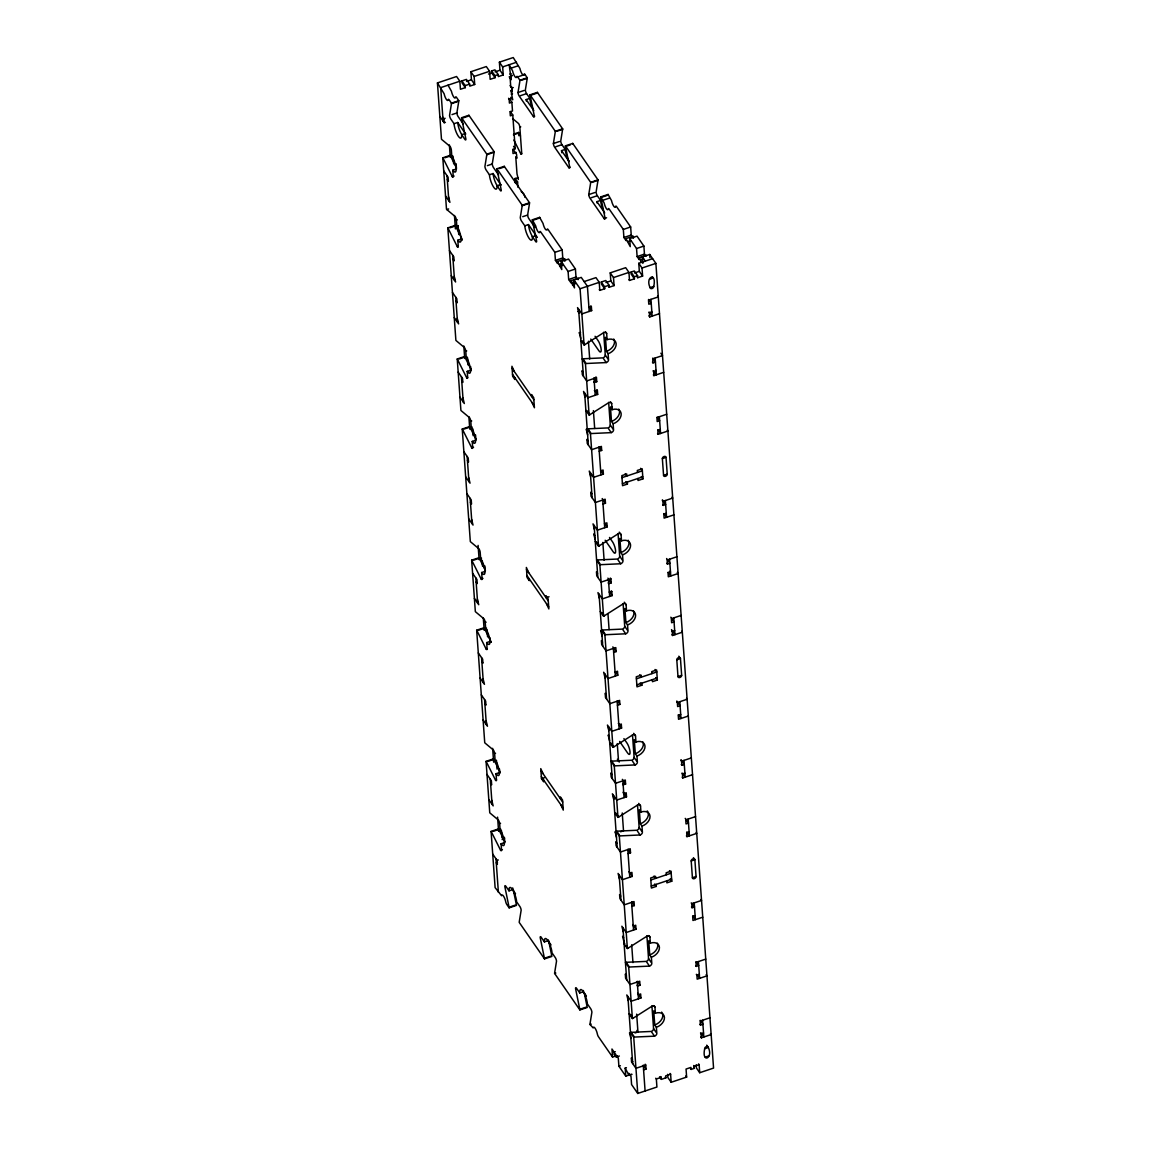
<?xml version="1.0" encoding="UTF-8"?>
<svg xmlns="http://www.w3.org/2000/svg" width="1151" height="1151" viewBox="0 0 1151 1151"><rect width="100%" height="100%" fill="white"/><g stroke="black" fill="none" stroke-linecap="round" stroke-linejoin="round"><path stroke-width="1.5" d="M512.67 87.404A2.014 1.41 -34.7 0 1 510.727 86.512L510.123 77.635L511.864 76.009M532.726 108.367A9.381 2.561 71.5 0 1 529.848 98.353L526.582 93.634A2.676 0.734 71.5 0 1 525.345 90.051L527.259 78.282A2.69 0.734 71.5 0 0 527.259 77.779L524.957 74.47A2.676 0.734 71.5 0 0 524.036 74.326A5.367 1.468 71.5 0 1 522.166 74.038A5.367 1.468 71.5 0 1 519.921 68.398L513.245 57.55L499.39 62.183L502.656 66.902L503.232 74.944L498.34 76.585L498.196 74.57L494.93 69.866L491.635 70.959L494.901 75.678L495.045 77.692L490.153 79.318L489.578 71.276L486.312 66.557L470.86 71.736L474.126 76.441L474.701 84.498L469.809 86.138L469.666 84.124L466.4 79.405L461.911 80.901L465.177 85.62L465.321 87.634L460.429 89.274L459.853 81.217L456.587 76.513L437.438 82.915L444.128 93.763A5.367 1.468 71.5 0 0 446.372 99.418A5.367 1.468 71.5 0 0 448.228 99.691A2.676 0.734 71.5 0 1 449.163 99.835L451.451 103.144A2.69 0.734 71.5 0 1 451.451 103.662L449.552 115.417A2.676 0.734 71.5 0 0 450.775 118.999L454.041 123.718A9.381 2.561 71.5 0 0 458.357 136.264A9.381 2.561 71.5 0 0 461.666 134.71L465.335 133.487A9.381 2.561 71.5 0 1 465.364 134.106M463.292 124.006L458.112 116.553A2.676 0.734 71.5 0 1 456.875 112.971L458.789 101.202A2.69 0.734 71.5 0 0 458.789 100.698L456.501 97.375A2.676 0.734 71.5 0 0 455.566 97.245M498.656 175.053L493.491 167.586A2.676 0.734 71.5 0 1 492.254 164.003L494.153 152.234A2.69 0.734 71.5 0 0 494.167 151.731L468.903 115.273L461.565 117.733L486.83 154.191A2.69 0.734 71.5 0 1 486.815 154.694L484.916 166.463A2.676 0.734 71.5 0 0 486.154 170.046L489.42 174.751A9.381 2.561 71.5 0 0 493.736 187.296A9.381 2.561 71.5 0 0 497.045 185.757L500.699 184.534A9.381 2.561 71.5 0 1 500.743 185.138M534.625 116.107L533.402 116.51L519.245 96.094A2.676 0.734 71.5 0 1 518.008 92.512L519.921 80.743A2.69 0.734 71.5 0 0 519.921 80.239L517.633 76.916A2.676 0.734 71.5 0 0 516.698 76.786A5.367 1.468 71.5 0 1 514.842 76.498A5.367 1.468 71.5 0 1 512.583 70.858L509.174 64.715L511.217 79.707L509.476 77.189M534.985 227.466L528.856 218.632A2.676 0.734 71.5 0 1 527.618 215.05L529.532 203.281A2.69 0.734 71.5 0 0 529.532 202.763L504.267 166.319L496.93 168.765L522.194 205.223A2.69 0.734 71.5 0 1 522.194 205.741L520.281 217.496A2.676 0.734 71.5 0 0 521.317 220.762L524.784 225.797A9.381 2.561 71.5 0 0 529.1 238.329A9.381 2.561 71.5 0 0 532.409 236.789L536.078 235.567M569.99 167.154L568.767 167.557L554.609 147.127A2.676 0.734 71.5 0 1 553.386 143.544L555.286 131.789A2.69 0.734 71.5 0 0 555.3 131.272L530.035 94.828L537.373 92.368L562.623 128.826A2.69 0.734 71.5 0 1 562.623 129.329L560.724 141.098A2.676 0.734 71.5 0 0 561.947 144.681L565.213 149.385A9.381 2.561 71.5 0 0 568.839 160.809M606.591 217.784L604.146 218.589L589.988 198.173A2.676 0.734 71.5 0 1 588.751 194.591L590.664 182.822A2.69 0.734 71.5 0 0 590.664 182.318L565.4 145.86L572.738 143.4L598.002 179.858A2.69 0.734 71.5 0 1 597.988 180.362L596.089 192.131A2.676 0.734 71.5 0 0 597.326 195.713L600.592 200.432A9.381 2.561 71.5 0 0 603.469 210.446M546.941 230.042L547.286 229.107A2.676 0.734 71.5 0 1 548.092 229.553L562.192 249.896L562.767 257.939L564.94 261.09L564.796 259.076L557.458 261.522L557.602 263.536L555.429 260.399L554.854 252.342L540.754 232.013A2.676 0.734 71.5 0 0 539.948 231.567L539.603 232.488A5.367 1.468 71.5 0 1 537.646 231.078A5.367 1.468 71.5 0 1 535.719 225.941L532.309 219.812L539.646 217.352L543.056 223.495A5.367 1.468 71.5 0 0 545.934 229.883M615.627 206.504L615.742 206.202A2.676 0.734 71.5 0 1 616.562 206.648L630.662 226.977L631.237 235.034L633.41 238.171L633.266 236.156L625.928 238.617L626.072 240.631L623.9 237.48L623.324 229.437L609.224 209.108A2.676 0.734 71.5 0 0 608.419 208.648L608.059 209.583A5.367 1.468 71.5 0 1 606.102 208.158A5.367 1.468 71.5 0 1 604.189 203.036L600.764 196.893L608.102 194.447L611.526 200.576A5.367 1.468 71.5 0 0 613.44 205.712A5.367 1.468 71.5 0 0 615.397 207.122M580.838 340.264L584.104 344.983A2.676 1.885 -34.7 0 0 584.809 344.653L604.074 332.409A2.676 1.885 -34.7 0 1 606.663 333.603L607.095 339.631A9.381 6.575 -34.7 0 1 616.159 343.818A9.381 6.575 -34.7 0 1 608.102 353.717L608.534 359.759A2.676 1.885 -34.7 0 1 606.232 362.579L586.147 363.5A2.69 1.885 -34.7 0 0 585.442 363.658L582.176 358.939A2.69 1.885 -34.7 0 1 582.881 358.795L602.966 357.875A2.676 1.885 -34.7 0 0 605.268 355.04L603.642 332.38M585.859 410.303L589.125 415.022A2.676 1.885 -34.7 0 0 589.816 414.705L609.095 402.447A2.676 1.885 -34.7 0 1 611.685 403.641L612.116 409.684A9.381 6.575 -34.7 0 1 621.18 413.856A9.381 6.575 -34.7 0 1 613.123 423.769L613.555 429.798A2.676 1.885 -34.7 0 1 611.253 432.632L591.168 433.553A2.69 1.885 -34.7 0 0 590.463 433.697L587.197 428.978A2.69 1.885 -34.7 0 1 587.902 428.834L607.987 427.913A2.676 1.885 -34.7 0 0 610.289 425.079L608.663 402.418M595.268 541.445L598.534 546.149A2.676 1.885 -34.7 0 0 599.225 545.833L618.49 533.589A2.676 1.885 -34.7 0 1 621.08 534.769L621.511 540.812A9.381 6.575 -34.7 0 1 630.575 544.984A9.381 6.575 -34.7 0 1 622.518 554.897L622.964 560.925A2.676 1.885 -34.7 0 1 620.662 563.76L600.577 564.681A2.69 1.885 -34.7 0 0 599.872 564.824L596.606 560.12A2.69 1.885 -34.7 0 1 597.311 559.962L617.396 559.041A2.676 1.885 -34.7 0 0 619.684 556.221L618.073 533.546M600.29 611.483L603.556 616.202A2.676 1.885 -34.7 0 0 604.246 615.871L623.511 603.628A2.676 1.885 -34.7 0 1 626.101 604.822L626.532 610.85A9.381 6.575 -34.7 0 1 635.597 615.037A9.381 6.575 -34.7 0 1 627.54 624.935L627.986 630.978A2.676 1.885 -34.7 0 1 625.684 633.798L605.599 634.719A2.69 1.885 -34.7 0 0 604.894 634.877L601.628 630.158A2.69 1.885 -34.7 0 1 602.333 630.014L622.418 629.093A2.676 1.885 -34.7 0 0 624.705 626.259L623.094 603.599M609.685 742.611L612.951 747.33A2.676 1.885 -34.7 0 0 613.641 747.013L632.921 734.755A2.676 1.885 -34.7 0 1 635.51 735.949L635.942 741.992A9.381 6.575 -34.7 0 1 645.006 746.165A9.381 6.575 -34.7 0 1 636.949 756.063L637.381 762.106A2.676 1.885 -34.7 0 1 635.079 764.94L614.994 765.847A2.69 1.885 -34.7 0 0 614.289 766.005L611.023 761.286A2.69 1.885 -34.7 0 1 611.728 761.142L631.813 760.221A2.676 1.885 -34.7 0 0 634.115 757.387L632.489 734.726M614.706 812.664L617.972 817.368A2.676 1.885 -34.7 0 0 618.663 817.052L637.942 804.808A2.676 1.885 -34.7 0 1 640.531 806.002L640.963 812.03A9.381 6.575 -34.7 0 1 650.013 816.203A9.381 6.575 -34.7 0 1 641.97 826.116L642.402 832.144A2.676 1.885 -34.7 0 1 640.1 834.979L620.015 835.899A2.69 1.885 -34.7 0 0 619.31 836.043L616.044 831.339A2.69 1.885 -34.7 0 1 616.749 831.18L636.834 830.259A2.676 1.885 -34.7 0 0 639.136 827.44L637.51 804.765M624.792 943.475A2.676 1.885 -34.7 0 1 624.101 943.791L627.367 948.496A2.676 1.885 -34.7 0 0 628.058 948.179L647.337 935.936A2.676 1.885 -34.7 0 1 649.927 937.13L650.358 943.158A9.381 6.575 -34.7 0 1 659.422 947.345A9.381 6.575 -34.7 0 1 651.365 957.244L651.797 963.272A2.676 1.885 -34.7 0 1 649.495 966.106L629.41 967.027A2.69 1.885 -34.7 0 0 628.705 967.171L625.439 962.466A2.69 1.885 -34.7 0 1 626.144 962.308L646.229 961.402A2.676 1.885 -34.7 0 0 648.531 958.567L646.905 935.892M629.122 1013.83L632.388 1018.549A2.676 1.885 -34.7 0 0 633.079 1018.232L652.358 1005.974A2.676 1.885 -34.7 0 1 654.948 1007.168L655.379 1013.211A9.381 6.575 -34.7 0 1 664.444 1017.383A9.381 6.575 -34.7 0 1 656.387 1027.282L656.818 1033.325A2.676 1.885 -34.7 0 1 654.516 1036.159L634.431 1037.065A2.69 1.885 -34.7 0 0 633.726 1037.224L630.46 1032.505A2.69 1.885 -34.7 0 1 631.165 1032.361L651.25 1031.44A2.676 1.885 -34.7 0 0 653.552 1028.606L651.926 1005.945M459.853 81.217L440.704 87.634L443.106 121.157M474.126 76.441L489.578 71.276M502.656 66.902L516.511 62.269M466.543 81.419L471.435 79.779L474.701 84.498M488.513 74.067L491.779 72.973L495.045 77.692M495.074 71.866L499.966 70.24L503.232 74.944M511.461 68.038L517.576 65.981M465.177 85.62L469.666 84.124M494.901 75.678L498.196 74.57M509.85 74.11L511.073 73.693M510.929 75.678L512.152 75.275M518.856 76.513L524.957 74.47M451.451 103.144L458.789 100.698M519.921 80.239L527.259 77.779M451.451 103.662L457.566 101.605M521.144 80.34L527.259 78.282M510.08 85.577L511.821 88.08L513.044 87.677M510.915 97.303L512.67 99.82L511.015 90.541L512.238 90.123M511.289 94.224L512.512 93.821M451.998 114.596L456.889 112.971M518.008 92.512L524.122 90.469M442.818 117.143L443.912 118.711L445.135 118.294M508.584 98.281L509.13 99.072L512.396 97.979M520.468 95.677L526.582 93.634M439.84 116.452L444.2 122.725L445.423 122.323M462.875 117.963L467.766 116.323M533.402 116.51A2.676 0.734 71.5 0 0 534.352 116.078L530.122 95.461L536.237 93.418M516.295 152.464L513.029 153.558L512.742 149.529L515.188 148.709L512.77 115.014L510.325 115.834L510.037 111.805L512.483 110.985L511.864 102.266L509.418 103.086L509.13 99.072M454.041 123.718L457.71 122.495L465.723 134.063M526.338 100.957A9.381 2.561 71.5 0 1 526.18 99.576L529.848 98.353M513.878 140.019L520.756 153.759A2.676 0.734 71.5 0 0 521.705 153.313L519.835 127.157L520.741 126.855M462.357 239.681L455.479 225.941A2.676 0.734 71.5 0 0 455.163 225.409L447.825 227.869A2.676 0.734 71.5 0 1 448.142 228.402L457.321 246.702A2.676 0.734 71.5 0 0 458.256 246.271L457.825 240.228A9.381 2.561 71.5 0 0 461.134 238.689A9.381 2.561 71.5 0 0 456.818 226.157L456.386 220.114A2.676 0.734 71.5 0 0 455.149 216.532L446.789 209.554A2.69 0.734 71.5 0 1 446.487 209.194L442.804 157.816L450.142 155.371A2.676 0.734 71.5 0 1 450.458 155.903L456.573 168.104M514.022 133.991L518.612 132.451A2.69 0.734 71.5 0 1 518.928 132.984L520.453 136.034M444.962 157.745L450.458 155.903M513.432 134.825L518.928 132.984M442.804 157.816A2.676 0.734 71.5 0 1 443.121 158.349L452.3 176.664A2.676 0.734 71.5 0 0 453.235 176.218L452.803 170.19A9.381 2.561 71.5 0 0 456.113 168.65A9.381 2.561 71.5 0 0 451.796 156.104L452.717 155.802M486.83 154.191L494.167 151.731M555.3 131.272L562.623 128.826M486.815 154.694L492.93 152.651M556.509 131.372L562.623 129.329M452.803 170.19L456.472 168.967M452.3 176.664L454.127 176.045M520.756 153.759L521.676 153.443M487.362 165.643L492.254 164.003M553.386 143.544L559.501 141.501M555.832 146.724L561.947 144.681M499.462 168.593L504.354 166.953A2.676 0.734 71.5 0 1 504.267 166.319M568.767 167.557A2.676 0.734 71.5 0 0 569.716 167.111L565.486 146.508L570.378 144.868M489.42 174.751L493.088 173.528L501.002 184.951M561.832 152.766A9.381 2.561 71.5 0 1 561.544 150.623L565.213 149.385M518.094 177.614L514.842 178.693L515.13 182.721L517.576 181.901L517.95 187.268M446.789 209.554L448.631 208.935M456.386 220.114L457.307 219.812M449.983 227.783L455.479 225.941M456.818 226.157L457.738 225.841M522.194 205.223L529.532 202.763M590.664 182.318L598.002 179.858M522.194 205.741L528.309 203.684M591.887 182.419L597.988 180.362M522.727 216.676L527.618 215.05M588.751 194.591L594.866 192.534M457.825 240.228L461.493 239.005A9.381 2.561 71.5 0 0 462.184 239.883M591.211 197.756L597.326 195.713M533.618 220.042L538.51 218.402M604.146 218.589A2.676 0.734 71.5 0 0 605.081 218.158L600.851 197.54L606.965 195.497M457.321 246.702L458.227 246.4M524.784 225.797L528.453 224.574L537.359 237.423M597.081 203.022A9.381 2.561 71.5 0 1 596.923 201.655L600.592 200.432M603.066 200.216L609.181 198.173M554.854 252.342L562.192 249.896M623.324 229.437L630.662 226.977M555.429 260.399L562.767 257.939M623.9 237.48L631.237 235.034M557.458 261.522L561.774 269.564L561.199 261.522L568.536 259.061L575.414 268.989L576.004 277.031L577.442 279.132M625.928 238.617L630.244 246.645L629.669 238.602L637.007 236.142L643.884 246.069L644.459 254.126L645.912 256.213M559.458 264.413L562.522 263.378M627.928 241.494L630.863 240.516M559.602 266.413L562.666 265.392M561.199 261.522L568.09 271.449L575.414 268.989M629.669 238.602L636.546 248.53L643.884 246.069M568.09 271.449L568.666 279.492L576.004 277.031M636.546 248.53L637.122 256.572L644.459 254.126M572.061 282.225L570.838 282.628L570.695 280.614L578.392 278.7M637.122 256.572L639.309 259.723L639.165 257.709L646.502 255.249M570.695 280.614L574.478 287.894L573.903 279.851L581.241 277.391L587.413 286.297L589.211 311.446M642.833 263.378L642.373 256.932L649.711 254.472L655.883 263.378L713.562 1068.085L699.707 1072.718L696.441 1068.013L696.211 1064.79M572.162 282.743L575.212 281.722M639.165 257.709L640.632 259.824L643.567 258.846M572.306 284.743L575.371 283.721M584.147 281.578L595.959 277.621L599.239 282.34L599.815 290.383L604.707 288.743L604.548 286.743L601.282 282.024L605.771 280.527L609.037 285.232L609.181 287.246L614.073 285.606L613.497 277.564L610.231 272.859L625.684 267.679L628.95 272.399L629.525 280.441L634.417 278.801L634.273 276.787L631.007 272.082L634.302 270.974L637.568 275.693L637.712 277.708L642.603 276.067L642.028 268.025L638.762 263.306L652.617 258.673M573.903 279.851L580.075 288.743L599.239 282.34M613.497 277.564L628.95 272.399M642.028 268.025L655.883 263.378M605.915 282.542L610.807 280.902L614.073 285.606M634.446 272.988L639.337 271.348L642.603 276.067M604.548 286.743L609.037 285.232M634.273 276.787L637.568 275.693M649.509 279.247L653.178 278.024L652.358 276.844M588.924 307.418L591.369 306.598L591.657 310.626L581.874 313.892L577.529 307.605L578.895 313.201M577.816 311.633L579.039 311.23M650.114 287.635L653.768 286.398C656.948 271.233 644.848 276.859 650.114 287.635A2.014 1.41 -34.7 0 0 652.041 288.527A2.014 1.41 -34.7 0 0 653.768 286.398M470.989 369.284L464.875 357.069A2.676 0.734 71.5 0 0 464.558 356.537L457.235 358.997A2.676 0.734 71.5 0 1 457.551 359.529L466.716 377.845A2.676 0.734 71.5 0 0 467.651 377.399L467.22 371.37A9.381 2.561 71.5 0 0 470.529 369.816A9.381 2.561 71.5 0 0 466.213 357.285L465.781 351.242L466.702 350.94M459.378 358.911L464.875 357.069M466.213 357.285L467.133 356.968M580.708 338.351L579.327 332.754L580.55 332.351M467.22 371.37L470.888 370.133A9.381 2.561 71.5 0 0 471.234 370.608M648.876 312.137L649.423 312.928L651.854 312.108L651.322 311.317M466.716 377.845L467.637 377.528M648.891 315.777L649.711 316.942L659.48 313.676M593.772 381.744L594.304 382.52L596.75 381.7L596.463 377.686L586.693 380.952L582.334 374.665L582.046 370.651L583.125 372.219M476.01 439.322L469.896 427.122A2.676 0.734 71.5 0 0 469.579 426.589L462.242 429.035A2.676 0.734 71.5 0 1 462.573 429.568L471.737 447.883A2.676 0.734 71.5 0 0 472.673 447.437L472.241 441.409A9.381 2.561 71.5 0 0 475.55 439.869A9.381 2.561 71.5 0 0 471.234 427.323L470.802 421.295L471.723 420.978M652.459 362.105L652.991 362.882L655.437 362.061L652.718 358.134M464.4 428.963L469.896 427.122M471.234 427.323L472.155 427.021M584.909 397.023L583.528 391.441L587.888 397.714L597.671 394.448L597.383 390.419L594.938 391.239L594.391 390.448M653.077 370.809L653.624 371.6L656.07 370.78L655.523 370.003M653.365 374.838L653.912 375.629L663.695 372.349M472.241 441.409L475.91 440.186L475.536 434.905M471.737 447.883L473.565 447.264M666.702 414.259L656.919 417.54L657.207 421.554L659.652 420.748L657.192 417.209M660.271 429.452L657.825 430.273L658.113 434.301L667.897 431.021L667.249 430.086M599.239 451.264L601.685 450.444L601.398 446.415L591.614 449.696L587.255 443.408L586.967 439.38L588.06 440.948M600.649 470.874L603.095 470.054L603.383 474.083L593.599 477.348L589.24 471.061L590.621 476.658M662.357 458.63L666.026 457.407L667.235 474.169A2.014 1.41 -34.7 0 1 665.508 476.284A2.014 1.41 -34.7 0 1 663.566 475.392L662.357 458.63A2.014 1.41 -34.7 0 1 664.084 456.501A2.014 1.41 -34.7 0 1 666.026 457.407M622 477.636L642.373 470.817L640.632 468.299M622.432 483.665L642.805 476.845M627.295 482.039L627.439 484.053L622.547 485.679L621.828 475.622L626.72 473.996L626.863 475.996L625.238 473.651M637.467 472.457L637.323 470.442L642.215 468.802L642.934 478.874L638.042 480.499L637.899 478.485M663.566 475.392L667.235 474.169M603.023 504.066L605.469 503.246L605.181 499.217L595.398 502.498L591.038 496.21L590.751 492.196L591.844 493.765M491.204 642.028L484.326 628.288A2.676 0.734 71.5 0 0 484.01 627.755L476.672 630.216A2.676 0.734 71.5 0 1 476.989 630.748L486.154 649.063A2.676 0.734 71.5 0 0 487.103 648.617L486.672 642.589A9.381 2.561 71.5 0 0 489.966 641.035A9.381 2.561 71.5 0 0 485.664 628.504L485.218 622.461A2.676 0.734 71.5 0 0 483.995 618.878L475.636 611.9A2.69 0.734 71.5 0 1 475.334 611.541L471.651 560.177L478.989 557.717A2.676 0.734 71.5 0 1 479.305 558.249L485.42 570.45M473.795 560.091L479.305 558.249M471.651 560.177A2.676 0.734 71.5 0 1 471.968 560.71L481.132 579.011A2.676 0.734 71.5 0 0 482.082 578.579L481.65 572.536A9.381 2.561 71.5 0 0 484.959 570.997A9.381 2.561 71.5 0 0 480.643 558.451L481.55 558.149M662.372 500.57L662.918 501.361L672.702 498.081L672.055 497.146M604.433 523.676L606.879 522.856L607.167 526.885L597.383 530.165L593.024 523.878L594.405 529.474M662.674 504.598L663.206 505.39L665.652 504.57L662.386 499.851M481.65 572.536L485.319 571.313M666.285 513.288L663.839 514.094L664.127 518.123L673.91 514.857M481.132 579.011L482.974 578.406M549.027 596.75L546.092 597.743L545.948 595.729L548.121 598.865L548.854 608.922L546.524 603.771M608.188 582.91L608.735 583.701L611.181 582.881L610.893 578.852L601.11 582.133L596.75 575.845L596.463 571.817L597.556 573.399M676.903 556.767L667.134 560.033L667.422 564.062L669.868 563.242L666.602 558.523M485.218 622.461L486.139 622.159M478.816 630.129L484.326 628.288M485.664 628.504L486.571 628.201M609.354 592.42L611.8 591.6L612.087 595.628L602.304 598.894L597.959 592.607L599.326 598.203M486.672 642.589L490.34 641.352A9.381 2.561 71.5 0 0 491.017 642.244M486.154 649.063L487.074 648.747M681.119 615.44L671.335 618.706L671.623 622.734L674.069 621.914L670.803 617.209M671.709 630.662L672.242 631.453L674.687 630.633M613.656 652.43L616.102 651.61L615.814 647.596L606.03 650.862L601.685 644.574L601.398 640.56L602.477 642.129M671.997 634.69L672.544 635.481L682.313 632.201L681.665 631.266M615.066 672.055L617.511 671.234L617.799 675.249L608.016 678.529L603.656 672.242L605.038 677.838M676.788 659.811L680.457 658.573L681.651 675.335A2.014 1.41 -34.7 0 1 679.924 677.464A2.014 1.41 -34.7 0 1 677.982 676.572L676.788 659.811A2.014 1.41 -34.7 0 1 678.514 657.681A2.014 1.41 -34.7 0 1 680.457 658.573L678.817 656.214M636.417 678.802L656.789 671.983L655.048 669.479M636.848 684.845L657.221 678.025M641.726 683.219L641.87 685.219L636.978 686.859L636.258 676.802L641.15 675.162L641.294 677.176L639.654 674.817M651.883 673.637L651.739 671.623L656.631 669.983L657.35 680.04L652.459 681.68L652.315 679.665M677.982 676.572L681.651 675.335M617.44 705.246L619.885 704.426L619.598 700.398L609.814 703.678L605.469 697.391L605.181 693.362L606.26 694.931M499.836 771.63L493.721 759.43A2.676 0.734 71.5 0 0 493.405 758.897L486.067 761.343A2.676 0.734 71.5 0 1 486.384 761.876L495.549 780.191L496.469 779.889L496.067 773.717A9.381 2.561 71.5 0 0 499.376 772.177A9.381 2.561 71.5 0 0 495.059 759.631L494.628 753.603L495.549 753.286M488.225 761.271L493.721 759.43M676.802 701.75L677.349 702.542L687.118 699.261L686.471 698.312M618.85 724.857L621.295 724.037L621.583 728.065L611.8 731.331L607.44 725.044L608.821 730.64M496.067 773.717L499.735 772.494A9.381 2.561 71.5 0 0 500.081 772.954M680.701 714.454L678.256 715.275L678.543 719.303L688.327 716.023M543.099 773.774L540.769 768.623L541.488 778.68L544.423 777.688M681.004 760.423L681.55 761.214L691.334 757.933M504.857 841.683L498.743 829.468A2.676 0.734 71.5 0 0 498.426 828.936L491.089 831.396A2.676 0.734 71.5 0 1 491.405 831.928L500.57 850.229A2.676 0.734 71.5 0 0 501.519 849.798L501.088 843.755A9.381 2.561 71.5 0 0 504.397 842.215A9.381 2.561 71.5 0 0 500.081 829.67L499.649 823.641L500.556 823.339M611.972 774.565L610.879 772.997L611.167 777.026L615.526 783.299L625.31 780.033L625.597 784.061L623.151 784.867L622.605 784.09M681.291 764.451L681.838 765.228L684.284 764.422L681.018 759.703M493.247 831.31L498.743 829.468M500.081 829.67L501.002 829.367M681.924 773.17L682.457 773.947L684.903 773.127M623.238 792.809L623.77 793.586L626.216 792.766L626.504 796.794L616.735 800.074L612.375 793.787L613.756 799.384M682.212 777.184L682.744 777.975L692.528 774.695M502.124 839.583L504.555 838.762M501.088 843.755L504.757 842.532L504.383 837.252M500.57 850.229L502.411 849.625M492.714 854.085L497.074 860.372L498.297 859.97M497.491 862.416L496.268 862.833L497.361 864.401L497.074 860.372M620.576 831.77L623.511 830.792L622.231 812.966M695.535 816.62L685.751 819.886L686.039 823.915L688.485 823.094L685.219 818.375M513.217 889.291L516.382 904.758A2.69 0.734 71.5 0 1 516.468 905.391L509.145 907.851A2.69 0.734 71.5 0 0 509.059 907.204L504.829 886.587A2.676 0.734 71.5 0 1 505.764 886.155L509.03 890.86L512.699 889.637A9.381 2.561 71.5 0 1 512.713 887.91M689.118 831.813L686.672 832.633L686.96 836.648L696.743 833.382L696.082 832.432M628.086 853.61L630.518 852.79L630.23 848.762L620.461 852.042L616.102 845.755L615.814 841.726L616.907 843.309M509.059 907.204L515.159 905.161M629.482 873.221L631.928 872.4L632.216 876.429L622.432 879.695L618.087 873.422L619.454 879.004M691.204 860.977L694.873 859.754L696.067 876.515A2.014 1.41 -34.7 0 1 694.355 878.645A2.014 1.41 -34.7 0 1 692.413 877.738L691.204 860.977A2.014 1.41 -34.7 0 1 692.931 858.862A2.014 1.41 -34.7 0 1 694.873 859.754L693.42 857.653M650.833 879.983L671.206 873.163L669.465 870.645M651.265 886.025L671.652 879.206M656.142 884.385L656.286 886.399L651.394 888.04L650.675 877.983L655.566 876.343L655.71 878.357L654.07 875.997M666.3 874.803L666.156 872.789L671.047 871.163L671.767 881.22L666.875 882.86L666.731 880.846M692.413 877.738L696.067 876.515M631.87 906.413L634.316 905.592L634.028 901.578L624.245 904.844L619.885 898.557L619.598 894.543L620.691 896.111M548.581 940.324L551.761 955.79A2.69 0.734 71.5 0 1 551.847 956.438L544.509 958.884A2.69 0.734 71.5 0 0 544.423 958.251L540.193 937.633A2.676 0.734 71.5 0 1 541.143 937.187L544.409 941.906L548.077 940.684L551.041 944.957M691.219 902.931L691.765 903.708L701.549 900.442L700.887 899.492M633.266 926.037L635.712 925.217L635.999 929.231L626.23 932.511L621.871 926.224L623.252 931.821M691.506 906.945L692.053 907.736L694.499 906.916L692.053 903.377M544.423 958.251L550.538 956.193M695.118 915.635L692.672 916.455L692.96 920.469L702.743 917.203M584.305 993.083L587.125 1006.823A2.69 0.734 71.5 0 1 587.211 1007.47L579.874 1009.931L554.624 973.473L555.832 973.07M579.874 1009.931A2.69 0.734 71.5 0 0 579.787 1009.283L575.558 988.666A2.676 0.734 71.5 0 1 576.32 987.975L579.773 992.939L583.442 991.716A9.381 2.561 71.5 0 1 583.413 990.522M705.75 959.114L695.967 962.38L696.254 966.408L698.7 965.588L695.981 961.66M626.389 975.746L625.31 974.178L625.597 978.192L629.942 984.479L639.726 981.213L640.014 985.227L637.568 986.047L637.035 985.256M579.787 1009.283L585.902 1007.24M696.341 974.336L696.887 975.127L699.333 974.307M637.654 993.975L638.201 994.766L640.647 993.946L640.934 997.975L631.151 1001.241L626.791 994.953L628.173 1000.55M616.936 1055.582L612.533 1057.05L598.448 1036.72A2.676 0.734 71.5 0 1 597.326 1033.886A5.367 1.468 71.5 0 0 595.067 1028.246A5.367 1.468 71.5 0 0 593.211 1027.972L589.988 1024.505L591.211 1024.102M635.007 1032.951L637.942 1031.958L636.661 1014.146M709.951 1017.786L700.182 1021.066L700.47 1025.081L702.916 1024.261L700.182 1020.333M612.533 1057.05L611.958 1049.007L614.13 1052.143L615.353 1051.741M614.13 1052.143L614.274 1054.158L615.497 1053.755M614.274 1054.158L616.274 1057.035L619.339 1056.014M700.542 1033.023L701.088 1033.799L703.534 1032.979M700.83 1037.037L701.376 1037.828L711.16 1034.548L710.498 1033.612M616.274 1057.035L616.13 1055.021L618.303 1058.172L618.893 1066.214L620.36 1065.725M632.403 1059.567L631.309 1057.999L631.597 1062.013L632.82 1061.61M631.266 1074.3L625.77 1076.142L625.194 1068.099L626.417 1067.682M643.582 1069.869L646.028 1069.049L645.74 1065.035L635.956 1068.301L631.597 1062.013M704.671 1048.748L708.325 1047.511C713.591 1058.287 701.491 1063.912 704.671 1048.748A2.014 1.41 -34.7 0 1 706.383 1046.619A2.014 1.41 -34.7 0 1 708.325 1047.511L706.7 1045.166M625.194 1068.099L628.978 1075.365L632.028 1074.343M705.261 1057.122L708.93 1055.899M655.797 1078.214L656.343 1078.991L661.221 1077.35L661.365 1079.365L665.854 1077.868L665.71 1075.854L670.601 1074.214L671.177 1082.271L686.629 1077.091L686.054 1069.049L690.945 1067.409L691.089 1069.423L694.384 1068.315L693.693 1065.524M694.24 1066.315L699.132 1064.675L699.707 1072.718M628.978 1075.365L628.834 1073.351L631.007 1076.502L631.582 1084.544L637.755 1093.45L656.919 1087.033L656.343 1078.991M512.627 118.596L518.597 123.574A2.676 0.734 71.5 0 1 519.835 127.157M521.23 191.627L523.619 193.627A2.676 0.734 71.5 0 1 524.856 197.209M642.373 256.932L645.279 261.119M526.18 99.576L533.805 110.582M561.544 150.623L569.169 161.615M596.923 201.655L604.548 212.647A9.381 2.561 71.5 0 1 604.577 213.266M509.303 76.7L510.109 77.88M657.624 295.965L658.286 296.915L648.502 300.181L648.79 304.209L651.236 303.389L648.517 299.461M511.015 90.541L512.109 92.109L511.821 88.08M637.165 276.916L637.712 277.708M634.417 278.801L631.151 274.096L631.007 272.082M509.418 98.741L511.864 102.266M628.978 279.65L629.525 280.441M510.325 111.474L512.77 115.014M649.538 312.353L652.157 316.137L650.948 299.361M660.861 353.228L662.487 355.587L652.703 358.867L652.991 362.882M513.562 146.35L515.188 148.709M608.634 286.47L609.181 287.246M513.087 149.27L516.569 154.306L516.857 158.334L515.763 156.752L517 173.859L518.367 179.455M465.321 87.634L462.055 82.915L461.911 80.901M604.707 288.743L601.426 284.038L601.282 282.024M599.268 289.606L599.815 290.383M653.739 371.039L656.358 374.809L655.149 358.047M515.116 178.362L517.576 181.901M448.041 85.174L451.465 91.317A5.367 1.468 71.5 0 0 453.379 96.439A5.367 1.468 71.5 0 0 455.336 97.864M564.796 259.076L565.299 259.795M590.823 305.821L591.369 306.598M588.938 306.698L591.657 310.626M605.57 332.035L606.663 333.603M568.666 279.492L570.838 282.628M607.095 339.631L605.455 337.286L606.476 351.357L608.102 353.717M461.666 134.71L464.932 139.429A2.676 0.734 71.5 0 0 465.882 138.983L461.652 118.38A2.676 0.734 71.5 0 1 461.565 117.733M497.031 185.757L500.311 190.462A2.676 0.734 71.5 0 0 501.246 190.03L497.016 169.413A2.676 0.734 71.5 0 1 496.93 168.765M532.409 236.789L535.675 241.509A2.676 0.734 71.5 0 0 536.625 241.063L532.395 220.445A2.676 0.734 71.5 0 1 532.309 219.812M595.081 336.279L598.103 340.638A6.705 1.827 71.5 0 1 601.182 349.602A6.705 1.827 71.5 0 1 598.822 350.695L590.751 339.056M657.955 429.711L660.559 433.481L659.365 416.72M605.268 355.04L607.987 358.968M657.566 433.51L658.113 434.301M603.512 358.652L606.232 362.579M579.327 332.754L580.421 334.322M582.075 340.725L584.809 344.653M595.93 376.895L596.463 377.686M582.881 358.795L585.614 362.723M594.031 377.773L596.75 381.7M610.591 402.073L611.685 403.641M612.044 406.922A9.381 6.575 -34.7 0 0 610.476 407.325L612.116 409.684M596.837 389.642L597.383 390.419M443.754 170.938L448.099 177.211L448.386 181.239L447.307 179.671M594.952 390.52L597.671 394.448M610.476 407.325L611.498 421.41L613.123 423.769M610.289 425.079L613.008 429.006M448.53 196.763L449.912 202.36L445.552 196.073M608.534 428.704L611.253 432.632M641.294 476.514L642.934 478.874M663.954 513.533L666.573 517.303L665.364 500.541M587.096 410.778L589.816 414.705M625.813 481.694L627.439 484.053M587.902 428.834L590.636 432.762M599.239 446.905L601.685 450.444M587.341 430.891L586.247 429.323L587.629 434.92M677.292 572.349L678.112 573.529L668.328 576.795L668.04 572.781L670.486 571.961L669.94 571.169M666.875 563.271L667.422 564.062M449.451 250.558L453.811 256.846L454.098 260.874L453.005 259.306M600.923 470.543L603.383 474.083M668.155 572.205L670.774 575.975L669.58 559.213M454.242 276.398L455.609 281.995L451.264 275.708M512.08 368.277L533.848 399.699M602.203 498.541L605.469 503.246M512.512 374.32L534.28 405.742M619.267 532.15L621.08 534.769M452.458 292.469L456.818 298.756L457.105 302.785L456.012 301.217M621.511 540.812L619.885 538.452L620.893 552.538L622.518 554.897M604.707 523.345L607.167 526.885M609.498 537.459L612.519 541.819A6.705 1.827 71.5 0 1 615.598 550.782A6.705 1.827 71.5 0 1 613.238 551.876L605.181 540.236M457.235 318.309L458.616 323.906L454.257 317.618M671.493 629.626L674.975 634.661L673.781 617.9M619.684 556.221L622.418 560.149M617.929 559.832L620.662 563.76M594.837 535.503L593.743 533.935L595.125 539.531M596.506 541.905L599.225 545.833M610.347 578.075L610.893 578.852M597.311 559.962L600.031 563.889M607.915 578.162L611.181 582.881M624.288 602.203L626.101 604.822M626.532 610.85L624.907 608.505L625.914 622.576L627.54 624.935M611.253 590.808L611.8 591.6M458.17 372.104L462.529 378.391L462.817 382.42L461.724 380.837M609.368 591.686L612.087 595.628M676.817 701.031L680.083 705.736L677.637 706.556L677.349 702.542M624.705 626.259L627.439 630.187M462.947 397.944L464.328 403.541L459.968 397.253M622.95 629.87L625.684 633.798M655.71 677.68L657.35 680.04M678.371 714.713L680.989 718.483L679.795 701.722M602.059 612.735L602.606 613.526M603.153 614.303L604.246 615.871M640.229 682.874L641.87 685.219M602.333 630.014L605.052 633.942M612.836 646.905L616.102 651.61M601.757 632.072L600.664 630.503L602.045 636.086M463.882 451.739L468.227 458.026L468.515 462.04L467.435 460.472M615.353 671.724L617.799 675.249M682.586 773.386L685.19 777.155L683.996 760.394M468.658 477.579L470.04 483.175L465.68 476.888M526.496 569.457L548.264 600.88M617.44 700.887L619.885 704.426M526.928 575.486L548.71 606.908M633.683 733.331L635.51 735.949M466.874 493.65L471.234 499.937L471.522 503.965L470.428 502.383M635.942 741.992L634.302 739.633L635.309 753.718L636.949 756.063M618.317 723.346L621.583 728.065M623.914 738.625L626.935 742.999A6.705 1.827 71.5 0 1 630.029 751.948A6.705 1.827 71.5 0 1 627.655 753.056L619.598 741.417M471.665 519.489L473.032 525.086L468.687 518.799M686.787 832.058L689.406 835.827L688.197 819.066M634.115 757.387L636.834 761.315M686.413 835.871L686.96 836.648M632.359 761.012L635.079 764.94M609.253 736.683L608.174 735.115L609.541 740.697M610.922 743.086L612.015 744.654M612.548 745.431L613.641 747.013M617.368 759.243L619.296 762.034M611.728 761.142L614.447 765.07M622.331 779.342L625.597 784.061M638.704 803.384L640.517 806.002M640.963 812.03L639.323 809.671L640.33 823.756L641.97 826.116M472.586 573.284L476.946 579.572L477.233 583.586L476.14 582.018M623.238 792.089L626.504 796.794M639.136 827.44L641.855 831.367M477.363 599.124L478.744 604.721L474.385 598.434M637.381 831.051L640.1 834.979M670.141 878.86L671.767 881.22M692.801 915.879L695.405 919.649L694.211 902.888M615.943 813.124L616.49 813.915M617.037 814.692L617.569 815.483M618.116 816.275L618.663 817.052M654.646 884.04L656.286 886.399M616.749 831.18L619.468 835.108M628.072 849.251L630.518 852.79M616.173 833.238L615.094 831.669L616.461 837.266M706.139 974.696L706.959 975.875L697.175 979.156L696.887 975.127M695.708 965.617L696.254 966.408M478.298 652.919L482.657 659.192L482.945 663.221L481.852 661.652M628.95 871.71L632.216 876.429M697.002 974.566L699.621 978.336L698.412 961.574M483.075 678.745L484.456 684.341L480.096 678.054M540.912 770.623L562.695 802.06M631.856 902.067L634.316 905.592M541.344 776.666L563.127 808.088M541.488 778.68L543.675 781.817L543.531 779.803M648.833 935.562L649.927 937.13M481.305 694.83L485.65 701.117L485.938 705.131L484.859 703.563M650.358 943.158L648.718 940.799L649.74 954.884L651.365 957.244M632.733 924.526L635.999 929.231M699.923 1024.304L700.47 1025.081M486.082 720.655L487.463 726.252L483.103 719.979M701.103 1033.08L703.822 1037.008L702.628 1020.246M648.531 958.567L651.25 962.495M646.776 962.178L649.495 966.106M623.684 937.849L622.59 936.281L623.971 941.878M626.245 945.561L628.058 948.179M698.585 1063.884L699.132 1064.675M626.144 962.308L628.863 966.236M637.294 981.299L640.014 985.227M653.854 1005.6L654.948 1007.168M693.837 1067.538L694.384 1068.315M655.379 1013.211L653.739 1010.851L654.746 1024.937L656.387 1027.282M487.002 774.45L491.362 780.738L491.65 784.766L490.571 783.198M690.542 1068.632L691.089 1069.423M637.668 993.255L640.934 997.975M653.552 1028.606L656.271 1032.533M685.809 1075.912L686.629 1077.091M491.794 800.29L493.16 805.887L488.815 799.6M651.797 1032.231L654.516 1036.159M630.36 1014.304L633.079 1018.232M670.055 1073.437L670.601 1074.214M636.848 1030.39L637.942 1031.958M671.177 1082.271L667.911 1077.552L667.681 1074.329M665.307 1077.077L665.854 1077.868M631.165 1032.361L633.884 1036.288M660.688 1076.573L661.221 1077.35M630.604 1034.418L629.511 1032.85L630.892 1038.447M659.552 1076.746L661.365 1079.365M645.193 1064.243L645.74 1065.035M643.308 1065.121L646.028 1069.049M512.699 889.637L515.504 893.68M583.442 991.716L586.406 996.003M509.145 907.851L506.843 904.528A2.676 0.734 71.5 0 1 505.721 901.708A5.367 1.468 71.5 0 0 503.476 896.068A5.367 1.468 71.5 0 0 501.62 895.78L495.117 887.622L491.089 831.396M544.509 958.884L519.245 922.44A2.676 0.734 71.5 0 1 519.245 921.922L521.158 910.168A2.676 0.734 71.5 0 0 519.921 906.571L516.655 901.866A9.381 2.561 71.5 0 0 512.339 889.32A9.381 2.561 71.5 0 0 509.03 890.86M618.893 1066.214L625.77 1076.142M649.711 254.472L649.941 257.695M649.423 312.928L649.711 316.942M653.624 371.6L653.912 375.629M662.918 501.361L663.206 505.39M672.242 631.453L672.544 635.481M681.55 761.214L681.838 765.228M682.457 773.947L682.744 777.975M691.765 903.708L692.053 907.736M701.088 1033.799L701.376 1037.828M640.632 259.824L640.776 261.838M638.762 263.306L639.337 271.348M610.231 272.859L610.807 280.902M594.017 378.506L595.225 395.268M598.952 447.235L600.937 474.903M602.736 500.038L604.721 527.705M608.447 579.672L609.642 596.434M613.368 648.416L615.353 676.069M617.152 701.218L619.137 728.885M622.864 780.853L624.072 797.614M627.784 849.582L629.77 877.249M631.582 902.398L633.554 930.051M637.28 982.019L638.488 998.795M643.294 1065.855L645.092 1090.99M588.42 341.243L589.7 359.069M593.398 410.619L594.679 428.445M602.851 542.423L604.117 560.249M607.944 613.569L609.095 629.611M617.267 743.589L618.547 761.415M631.683 944.77L632.964 962.596M580.075 288.743L584.104 344.983M585.442 363.658L589.125 415.022M590.463 433.697L598.534 546.149M599.872 564.824L603.556 616.202M604.894 634.877L612.951 747.33M614.289 766.005L617.972 817.368M619.31 836.043L627.367 948.496M628.705 967.171L632.388 1018.549M633.726 1037.224L637.755 1093.45M578.032 278.168L578.133 279.679M578.608 309.187L583.428 376.248M584.622 393.009L588.348 444.977M590.334 472.644L592.132 497.779M594.117 525.446L597.844 577.414M599.038 594.175L602.764 646.157M604.75 673.81L606.548 698.959M608.534 726.626L612.26 778.594M613.469 795.355L617.195 847.323M619.166 874.99L620.979 900.14M622.95 927.792L626.676 979.76M627.885 996.536L632.69 1063.596M518.612 132.451L518.842 135.732M531.676 396.563L531.532 394.548L533.704 397.685L534.424 407.756L532.107 402.591M560.508 798.909L560.364 796.895L562.551 800.046L563.271 810.103L560.94 804.952M499.39 62.183L499.966 70.24M514.252 371.428L511.936 366.263L512.655 376.319L514.828 379.47L514.684 377.456M528.669 572.594L526.352 567.443L527.072 577.5L529.244 580.636L529.1 578.636M491.635 70.959L491.779 72.973M470.86 71.736L471.435 79.779M456.098 163.687L456.343 167.197M470.644 366.622L470.888 370.133M484.931 566.033L485.19 569.558M490.081 637.841L490.34 641.352M499.476 768.969L499.735 772.494M453.177 156.752L453.681 163.845M458.098 225.582L458.745 234.516M467.579 357.846L468.097 364.982M472.658 428.546L473.162 435.682M482.14 560.796L482.514 566.163M487.074 629.712L487.592 636.863M496.426 760.192L497.059 769.127M501.476 830.72L501.994 837.813M451.796 156.104L451.365 150.076A2.676 0.734 71.5 0 0 450.127 146.494L441.768 139.516A2.69 0.734 71.5 0 1 441.466 139.142L437.438 82.915M480.643 558.451L480.197 552.422A2.676 0.734 71.5 0 0 478.974 548.84L470.615 541.862A2.69 0.734 71.5 0 1 470.313 541.502L462.242 429.035M449.394 144.94L450.286 157.356M454.458 215.51L455.408 228.905M463.81 345.976L464.702 358.479M468.874 416.676L469.766 429.179M478.097 545.373L479.118 559.659M483.291 617.857L484.197 630.36M492.642 748.337L493.635 762.163M497.577 817.138L498.599 831.324M443.912 118.711L444.2 122.725M447.02 175.643L448.818 200.792M452.717 255.277L454.53 280.427M455.724 297.188L457.522 322.338M461.436 376.823L463.234 401.972M467.148 456.458L468.946 481.593M470.14 498.369L471.953 523.518M475.852 577.989L477.651 603.138M481.564 657.624L483.362 682.773M484.571 699.535L486.369 724.684M490.268 779.169L492.081 804.319M495.98 858.804L498.383 892.327M447.825 227.869L455.882 340.322A2.69 0.734 71.5 0 0 456.199 340.682L464.544 347.66A2.676 0.734 71.5 0 1 465.781 351.242M457.235 358.997L460.904 410.36A2.69 0.734 71.5 0 0 461.22 410.734L469.565 417.712A2.676 0.734 71.5 0 1 470.802 421.295M476.672 630.216L484.729 742.668A2.69 0.734 71.5 0 0 485.031 743.042L493.391 750.02A2.676 0.734 71.5 0 1 494.628 753.603M486.067 761.343L489.75 812.721A2.69 0.734 71.5 0 0 490.053 813.081L498.412 820.059A2.676 0.734 71.5 0 1 499.649 823.641M661.624 1012.117A9.381 6.575 -34.7 0 1 654.746 1024.937M657.322 943.158A9.381 6.575 -34.7 0 1 649.74 954.884M618.763 409.109A9.381 6.575 -34.7 0 1 611.498 421.41M613.742 339.07A9.381 6.575 -34.7 0 1 614.058 339.631M614.289 340.221A9.381 6.575 -34.7 0 1 606.476 351.357M647.912 812.03A9.381 6.575 -34.7 0 1 640.33 823.756M647.193 810.937A9.381 6.575 -34.7 0 1 647.596 811.455M642.891 741.978A9.381 6.575 -34.7 0 1 635.309 753.718M633.496 610.85A9.381 6.575 -34.7 0 1 625.914 622.576M628.158 540.236A9.381 6.575 -34.7 0 1 620.893 552.538M496.498 779.745A2.676 0.734 71.5 0 1 495.549 780.191M544.409 941.906A9.381 2.561 71.5 0 1 547.718 940.367A9.381 2.561 71.5 0 1 552.034 952.899L555.3 957.618A2.676 0.734 71.5 0 1 556.523 961.2L554.624 972.969A2.676 0.734 71.5 0 0 554.624 973.473M548.077 940.684A9.381 2.561 71.5 0 1 548.049 940.065M579.773 992.939A9.381 2.561 71.5 0 1 583.082 991.399A9.381 2.561 71.5 0 1 587.398 1003.945L590.664 1008.65A2.676 0.734 71.5 0 1 591.902 1012.233L589.988 1024.002A2.676 0.734 71.5 0 0 589.988 1024.505M462.026 135.027A9.381 2.561 71.5 0 1 457.71 122.495M468.961 115.747A2.676 0.734 71.5 0 1 468.903 115.273M497.736 186.534A9.381 2.561 71.5 0 1 493.088 173.528M533.46 237.998A9.381 2.561 71.5 0 1 528.453 224.574M539.733 217.999A2.676 0.734 71.5 0 1 539.646 217.352M608.188 195.08A2.676 0.734 71.5 0 1 608.102 194.447M600.851 197.54A2.676 0.734 71.5 0 1 600.764 196.893M572.824 144.048A2.676 0.734 71.5 0 1 572.738 143.4M565.486 146.508A2.676 0.734 71.5 0 1 565.4 145.86M537.459 93.001A2.676 0.734 71.5 0 1 537.373 92.368M530.122 95.461A2.676 0.734 71.5 0 1 530.035 94.828"/></g></svg>
